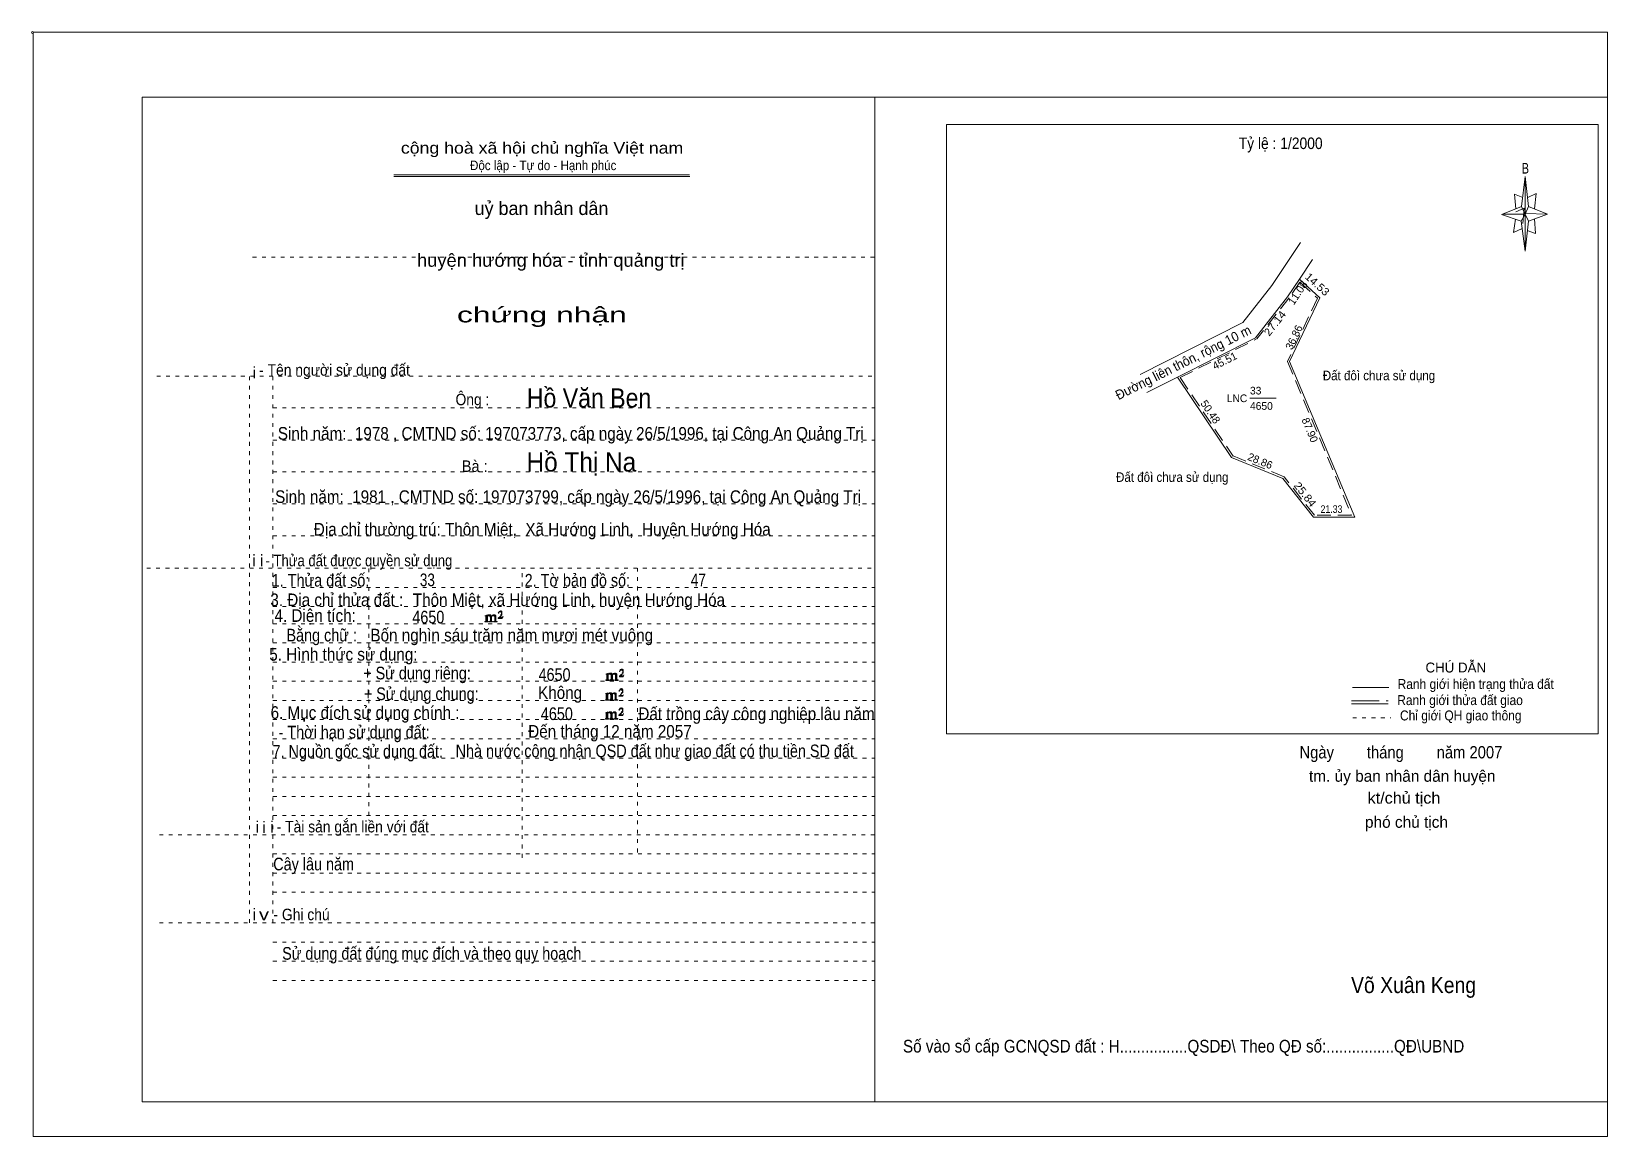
# Model space of a CAD drawing. Header units: centimetres. Extents: x -1.6 to 39.5, y -3.3 to 25.5.
import ezdxf
from ezdxf.enums import TextEntityAlignment as Align

# ---------------------------------------------------------------- set-up
doc = ezdxf.new("R2010")
doc.units = ezdxf.units.CM
doc.header["$LTSCALE"] = 0.12
for name, pattern in [('DOTTED', [1.5, 0.3, -1.2]), ('LONG_DASHED', [7.5, 6, -1.5]), ('MEDIUM_DASHED', [4.5, 3, -1.5])]:
    doc.linetypes.add(name, pattern=pattern)
for name, color, linetype, lineweight in [('1', 7, 'DOTTED', 13), ('10', 7, 'Continuous', 13), ('13', 7, 'Continuous', 13), ('4', 7, 'Continuous', 13), ('5', 7, 'Continuous', 13), ('50', 7, 'Continuous', 13)]:
    doc.layers.add(name, color=color, linetype=linetype, lineweight=lineweight)
doc.layers.add('30', color=7, linetype='Continuous')

msp = doc.modelspace()

# ---------------------------------------------------------------- hatches: boundary and pattern name
at = {"layer": '50'}
for points in [[(10.27, 10.13), (10.27, 10.12), (10.27, 10.11), (10.25, 10.11), (10.24, 10.11), (10.24, 10.1), (10.33, 10.1), (10.33, 10.11), (10.32, 10.11), (10.31, 10.11), (10.31, 10.12), (10.31, 10.13), (10.31, 10.24), (10.31, 10.25), (10.32, 10.26), (10.34, 10.26), (10.35, 10.26), (10.36, 10.26), (10.37, 10.25), (10.39, 10.22), (10.39, 10.13), (10.37, 10.12), (10.37, 10.11), (10.36, 10.11), (10.35, 10.11), (10.35, 10.1), (10.44, 10.1), (10.44, 10.11), (10.43, 10.11), (10.42, 10.11), (10.42, 10.12), (10.42, 10.13), (10.42, 10.24), (10.44, 10.26), (10.45, 10.26), (10.46, 10.26), (10.49, 10.26), (10.49, 10.25), (10.5, 10.24), (10.5, 10.22), (10.5, 10.13), (10.5, 10.12), (10.49, 10.11), (10.49, 10.11), (10.47, 10.11), (10.47, 10.1), (10.56, 10.1), (10.56, 10.11), (10.55, 10.11), (10.54, 10.11), (10.53, 10.12), (10.53, 10.13), (10.53, 10.2), (10.53, 10.25), (10.53, 10.26), (10.52, 10.27), (10.5, 10.28), (10.47, 10.28), (10.46, 10.28), (10.44, 10.27), (10.41, 10.25), (10.41, 10.26), (10.4, 10.28), (10.39, 10.28), (10.37, 10.28), (10.35, 10.28), (10.34, 10.28), (10.32, 10.26), (10.31, 10.26), (10.31, 10.25), (10.31, 10.25), (10.31, 10.26), (10.31, 10.28), (10.24, 10.26), (10.24, 10.26), (10.25, 10.26), (10.27, 10.25), (10.27, 10.24), (10.27, 10.23)], [(10.69, 10.19), (10.72, 10.24), (10.72, 10.24), (10.71, 10.22), (10.69, 10.22), (10.68, 10.22), (10.63, 10.22), (10.66, 10.26), (10.67, 10.27), (10.69, 10.28), (10.69, 10.3), (10.69, 10.32), (10.69, 10.34), (10.69, 10.35), (10.69, 10.37), (10.68, 10.38), (10.67, 10.38), (10.66, 10.39), (10.65, 10.39), (10.63, 10.38), (10.63, 10.38), (10.62, 10.37), (10.61, 10.35), (10.59, 10.33), (10.61, 10.33), (10.61, 10.35), (10.62, 10.35), (10.63, 10.36), (10.65, 10.36), (10.66, 10.36), (10.67, 10.35), (10.68, 10.35), (10.68, 10.32), (10.68, 10.3), (10.66, 10.28), (10.66, 10.26), (10.65, 10.25), (10.59, 10.2), (10.59, 10.19)], [(13.42, 8.61), (13.42, 8.6), (13.42, 8.59), (13.41, 8.59), (13.4, 8.59), (13.4, 8.57), (13.48, 8.57), (13.48, 8.59), (13.47, 8.59), (13.46, 8.59), (13.46, 8.6), (13.46, 8.61), (13.46, 8.72), (13.46, 8.73), (13.47, 8.74), (13.5, 8.74), (13.51, 8.74), (13.52, 8.74), (13.53, 8.73), (13.54, 8.69), (13.54, 8.61), (13.53, 8.6), (13.53, 8.59), (13.52, 8.59), (13.51, 8.59), (13.51, 8.57), (13.6, 8.57), (13.6, 8.59), (13.58, 8.59), (13.57, 8.59), (13.57, 8.6), (13.57, 8.61), (13.57, 8.72), (13.6, 8.74), (13.61, 8.74), (13.62, 8.74), (13.64, 8.74), (13.64, 8.73), (13.65, 8.72), (13.65, 8.69), (13.65, 8.61), (13.65, 8.6), (13.64, 8.59), (13.64, 8.59), (13.63, 8.59), (13.63, 8.57), (13.72, 8.57), (13.72, 8.59), (13.7, 8.59), (13.69, 8.59), (13.68, 8.6), (13.68, 8.61), (13.68, 8.68), (13.68, 8.73), (13.68, 8.74), (13.67, 8.75), (13.65, 8.76), (13.63, 8.76), (13.62, 8.76), (13.6, 8.75), (13.56, 8.73), (13.56, 8.74), (13.55, 8.76), (13.54, 8.76), (13.53, 8.76), (13.51, 8.76), (13.5, 8.76), (13.47, 8.74), (13.46, 8.74), (13.46, 8.73), (13.46, 8.73), (13.46, 8.74), (13.46, 8.76), (13.4, 8.74), (13.4, 8.74), (13.41, 8.74), (13.42, 8.73), (13.42, 8.72), (13.42, 8.71)], [(13.85, 8.67), (13.87, 8.72), (13.87, 8.72), (13.86, 8.69), (13.85, 8.69), (13.84, 8.69), (13.78, 8.69), (13.82, 8.74), (13.83, 8.75), (13.85, 8.76), (13.85, 8.78), (13.85, 8.79), (13.85, 8.82), (13.85, 8.83), (13.85, 8.85), (13.84, 8.86), (13.83, 8.86), (13.82, 8.87), (13.8, 8.87), (13.78, 8.86), (13.78, 8.86), (13.77, 8.85), (13.76, 8.83), (13.75, 8.81), (13.76, 8.81), (13.76, 8.83), (13.77, 8.83), (13.78, 8.84), (13.8, 8.84), (13.82, 8.84), (13.83, 8.83), (13.84, 8.83), (13.84, 8.79), (13.84, 8.78), (13.82, 8.76), (13.82, 8.74), (13.8, 8.73), (13.75, 8.68), (13.75, 8.67)], [(13.41, 8.09), (13.41, 8.08), (13.41, 8.07), (13.4, 8.07), (13.39, 8.07), (13.39, 8.06), (13.48, 8.06), (13.48, 8.07), (13.47, 8.07), (13.45, 8.07), (13.45, 8.08), (13.45, 8.09), (13.45, 8.2), (13.45, 8.21), (13.47, 8.23), (13.49, 8.23), (13.5, 8.23), (13.51, 8.23), (13.52, 8.21), (13.53, 8.18), (13.53, 8.09), (13.52, 8.08), (13.52, 8.07), (13.51, 8.07), (13.5, 8.07), (13.5, 8.06), (13.59, 8.06), (13.59, 8.07), (13.58, 8.07), (13.57, 8.07), (13.57, 8.08), (13.57, 8.09), (13.57, 8.2), (13.59, 8.23), (13.6, 8.23), (13.61, 8.23), (13.63, 8.23), (13.63, 8.21), (13.64, 8.2), (13.64, 8.18), (13.64, 8.09), (13.64, 8.08), (13.63, 8.07), (13.63, 8.07), (13.62, 8.07), (13.62, 8.06), (13.71, 8.06), (13.71, 8.07), (13.7, 8.07), (13.69, 8.07), (13.67, 8.08), (13.67, 8.09), (13.67, 8.17), (13.67, 8.21), (13.67, 8.23), (13.66, 8.24), (13.64, 8.25), (13.62, 8.25), (13.61, 8.25), (13.59, 8.24), (13.55, 8.21), (13.55, 8.23), (13.54, 8.25), (13.53, 8.25), (13.52, 8.25), (13.5, 8.25), (13.49, 8.25), (13.47, 8.23), (13.45, 8.23), (13.45, 8.21), (13.45, 8.21), (13.45, 8.23), (13.45, 8.25), (13.39, 8.23), (13.39, 8.23), (13.4, 8.23), (13.41, 8.21), (13.41, 8.2), (13.41, 8.19)], [(13.84, 8.16), (13.86, 8.2), (13.86, 8.2), (13.85, 8.18), (13.84, 8.18), (13.83, 8.18), (13.77, 8.18), (13.81, 8.23), (13.82, 8.24), (13.84, 8.25), (13.84, 8.27), (13.84, 8.28), (13.84, 8.3), (13.84, 8.31), (13.84, 8.34), (13.83, 8.35), (13.82, 8.35), (13.81, 8.36), (13.8, 8.36), (13.77, 8.35), (13.77, 8.35), (13.76, 8.34), (13.75, 8.31), (13.74, 8.29), (13.75, 8.29), (13.75, 8.31), (13.76, 8.31), (13.77, 8.33), (13.8, 8.33), (13.81, 8.33), (13.82, 8.31), (13.83, 8.31), (13.83, 8.28), (13.83, 8.27), (13.81, 8.25), (13.81, 8.23), (13.8, 8.21), (13.74, 8.17), (13.74, 8.16)], [(13.84, 7.66), (13.86, 7.71), (13.86, 7.71), (13.85, 7.68), (13.84, 7.68), (13.83, 7.68), (13.77, 7.68), (13.81, 7.73), (13.82, 7.74), (13.84, 7.75), (13.84, 7.77), (13.84, 7.78), (13.84, 7.81), (13.84, 7.82), (13.84, 7.84), (13.83, 7.85), (13.82, 7.85), (13.81, 7.86), (13.79, 7.86), (13.77, 7.85), (13.77, 7.85), (13.76, 7.84), (13.75, 7.82), (13.74, 7.8), (13.75, 7.8), (13.75, 7.82), (13.76, 7.82), (13.77, 7.83), (13.79, 7.83), (13.81, 7.83), (13.82, 7.82), (13.83, 7.82), (13.83, 7.78), (13.83, 7.77), (13.81, 7.75), (13.81, 7.73), (13.79, 7.72), (13.74, 7.67), (13.74, 7.66)], [(13.41, 7.6), (13.41, 7.59), (13.41, 7.58), (13.4, 7.58), (13.39, 7.58), (13.39, 7.56), (13.47, 7.56), (13.47, 7.58), (13.46, 7.58), (13.45, 7.58), (13.45, 7.59), (13.45, 7.6), (13.45, 7.71), (13.45, 7.72), (13.46, 7.73), (13.49, 7.73), (13.5, 7.73), (13.51, 7.73), (13.52, 7.72), (13.53, 7.68), (13.53, 7.6), (13.52, 7.59), (13.52, 7.58), (13.51, 7.58), (13.5, 7.58), (13.5, 7.56), (13.59, 7.56), (13.59, 7.58), (13.57, 7.58), (13.56, 7.58), (13.56, 7.59), (13.56, 7.6), (13.56, 7.71), (13.59, 7.73), (13.6, 7.73), (13.61, 7.73), (13.63, 7.73), (13.63, 7.72), (13.64, 7.71), (13.64, 7.68), (13.64, 7.6), (13.64, 7.59), (13.63, 7.58), (13.63, 7.58), (13.62, 7.58), (13.62, 7.56), (13.71, 7.56), (13.71, 7.58), (13.69, 7.58), (13.68, 7.58), (13.67, 7.59), (13.67, 7.6), (13.67, 7.67), (13.67, 7.72), (13.67, 7.73), (13.66, 7.74), (13.64, 7.75), (13.62, 7.75), (13.61, 7.75), (13.59, 7.74), (13.55, 7.72), (13.55, 7.73), (13.54, 7.75), (13.53, 7.75), (13.52, 7.75), (13.5, 7.75), (13.49, 7.75), (13.46, 7.73), (13.45, 7.73), (13.45, 7.72), (13.45, 7.72), (13.45, 7.73), (13.45, 7.75), (13.39, 7.73), (13.39, 7.73), (13.4, 7.73), (13.41, 7.72), (13.41, 7.71), (13.41, 7.7)]]:
    msp.add_hatch(color=256, dxfattribs=at).paths.add_polyline_path(points)

# ---------------------------------------------------------------- linework, layer by layer
at = {"layer": '1', "linetype": 'Continuous'}
for p, q in [((1.31, -2.42), (1.31, 23.78)), ((1.31, 23.78), (39.51, 23.78)), ((20.41, -2.42), (20.41, 23.78)), ((39.51, -2.42), (39.51, 23.78)), ((7.87, 21.76), (15.58, 21.76)), ((7.87, 21.71), (15.59, 21.71)), ((37.26, 20.55), (36.75, 20.72)), ((1.31, -2.42), (39.51, -2.42))]:
    msp.add_line(p, q, dxfattribs=at)
at = {"layer": '1'}
for p, q in [((4.19, 19.61), (20.41, 19.61)), ((1.69, 16.51), (20.41, 16.51)), ((4.11, 2.25), (4.11, 16.51)), ((4.72, 2.25), (4.72, 16.51)), ((4.72, 15.68), (20.41, 15.68)), ((4.72, 14.84), (20.41, 14.84)), ((4.72, 14.01), (20.41, 14.01)), ((4.72, 13.18), (20.41, 13.18)), ((4.72, 12.34), (20.41, 12.34)), ((1.43, 11.5), (20.41, 11.5)), ((7.22, 5.05), (7.22, 11.5)), ((11.22, 3.95), (11.22, 11.5)), ((14.22, 4.09), (14.22, 11.5)), ((4.72, 11), (20.41, 11)), ((4.72, 10.5), (20.41, 10.5)), ((4.72, 10.05), (20.41, 10.05)), ((4.72, 9.55), (20.41, 9.55)), ((4.72, 9.05), (20.41, 9.05)), ((4.72, 8.55), (20.41, 8.55)), ((4.72, 8.05), (20.41, 8.05)), ((4.72, 7.55), (20.41, 7.55)), ((4.72, 7.05), (20.41, 7.05)), ((4.72, 6.55), (20.41, 6.55)), ((4.72, 6.05), (20.41, 6.05)), ((4.72, 5.55), (20.41, 5.55)), ((4.72, 5.05), (20.41, 5.05)), ((1.76, 4.55), (20.41, 4.55)), ((4.72, 4.05), (20.41, 4.05)), ((4.72, 3.55), (20.41, 3.55)), ((4.72, 3.05), (20.41, 3.05)), ((1.76, 2.25), (20.41, 2.25)), ((4.72, 1.75), (20.41, 1.75)), ((4.72, 1.25), (20.41, 1.25)), ((4.72, 0.75), (20.41, 0.75))]:
    msp.add_line(p, q, dxfattribs=at)
at = {"layer": '1', "linetype": 'Continuous'}
msp.add_lwpolyline([(-1.53, -3.32), (39.51, -3.32), (39.51, 25.48), (-1.53, 25.48)], close=True, dxfattribs=at)
msp.add_lwpolyline([(37.27, 20.35), (37.06, 20.25), (37.11, 20.6)], dxfattribs=at)
at = {"layer": '10'}
for p, q in [((31.48, 19.04), (31.82, 19.55)), ((27.33, 16.55), (30, 17.91)), ((28.3, 16.48), (30.33, 17.51)), ((28.3, 16.48), (27.5, 16.08)), ((28.3, 16.48), (29.71, 14.39))]:
    msp.add_line(p, q, dxfattribs=at)
at = {"layer": '10', "linetype": 'MEDIUM_DASHED'}
for q in [(30.35, 17.47), (29.75, 14.42)]:
    msp.add_line((28.37, 16.47), q, dxfattribs=at)
at = {"layer": '10'}
for points in [[(30, 17.91), (30.76, 18.87), (31.51, 19.99)], [(31.48, 19.04), (32.01, 18.55), (31.22, 16.89), (32.92, 12.83), (31.85, 12.83), (31.05, 13.84), (29.71, 14.39)], [(31.48, 19.04), (31.17, 18.58), (30.33, 17.51)]]:
    msp.add_lwpolyline(points, dxfattribs=at)
at = {"layer": '10', "linetype": 'MEDIUM_DASHED'}
for points in [[(31.49, 18.96), (31.95, 18.54), (31.17, 16.89), (32.84, 12.88), (31.87, 12.88), (31.08, 13.88), (29.73, 14.44)], [(31.49, 18.96), (31.21, 18.55), (30.37, 17.48)]]:
    msp.add_lwpolyline(points, dxfattribs=at)
at = {"layer": '13'}
msp.add_line((30.19, 15.93), (30.87, 15.93), dxfattribs=at)
at = {"layer": '4'}
for p, q in [((32.86, 8.39), (33.81, 8.39)), ((32.84, 7.96), (33.79, 7.96))]:
    msp.add_line(p, q, dxfattribs=at)
at = {"layer": '4', "linetype": 'LONG_DASHED'}
msp.add_line((32.84, 8.04), (33.79, 8.04), dxfattribs=at)
at = {"layer": '4', "linetype": 'DOTTED'}
msp.add_line((32.87, 7.6), (33.86, 7.6), dxfattribs=at)
at = {"layer": '4'}
msp.add_lwpolyline([(22.28, 23.07), (39.27, 23.07), (39.27, 7.18), (22.28, 7.18)], close=True, dxfattribs=at)
msp.add_circle((-1.55, 25.47), 0.025, dxfattribs=at)
at = {"layer": '5'}
for p, q in [((37.27, 20.93), (37.36, 21.71)), ((37.45, 20.55), (37.36, 19.77)), ((37.45, 20.93), (37.95, 20.73)), ((37.61, 20.61), (37.63, 20.23)), ((37.63, 20.23), (37.42, 20.31))]:
    msp.add_line(p, q, dxfattribs=at)
for points in [[(37.36, 21.71), (37.45, 20.93), (37.36, 20.73)], [(37.36, 20.73), (36.77, 20.73), (37.27, 20.93), (37.45, 20.55), (37.95, 20.73), (37.36, 20.75)], [(37.36, 20.73), (37.36, 19.77), (37.26, 20.55)]]:
    msp.add_lwpolyline(points, close=True, dxfattribs=at)
for points in [[(37.3, 21.17), (37.09, 21.25), (37.12, 20.87)], [(37.43, 21.17), (37.65, 21.27), (37.61, 20.87)], [(37.36, 20.73), (37.27, 20.93), (36.77, 20.73)], [(37.12, 20.79), (37.34, 20.89), (37.3, 20.49)], [(37.36, 20.73), (37.45, 20.55), (37.95, 20.73)]]:
    msp.add_lwpolyline(points, dxfattribs=at)
at = {"layer": '50'}
for points in [[(10.27, 10.13), (10.27, 10.12), (10.27, 10.11), (10.25, 10.11), (10.24, 10.11), (10.24, 10.1), (10.33, 10.1), (10.33, 10.11), (10.32, 10.11), (10.31, 10.11), (10.31, 10.12), (10.31, 10.13), (10.31, 10.24), (10.31, 10.25), (10.32, 10.26), (10.34, 10.26), (10.35, 10.26), (10.36, 10.26), (10.37, 10.25), (10.39, 10.22), (10.39, 10.13), (10.37, 10.12), (10.37, 10.11), (10.36, 10.11), (10.35, 10.11), (10.35, 10.1), (10.44, 10.1), (10.44, 10.11), (10.43, 10.11), (10.42, 10.11), (10.42, 10.12), (10.42, 10.13), (10.42, 10.24), (10.44, 10.26), (10.45, 10.26), (10.46, 10.26), (10.49, 10.26), (10.49, 10.25), (10.5, 10.24), (10.5, 10.22), (10.5, 10.13), (10.5, 10.12), (10.49, 10.11), (10.49, 10.11), (10.47, 10.11), (10.47, 10.1), (10.56, 10.1), (10.56, 10.11), (10.55, 10.11), (10.54, 10.11), (10.53, 10.12), (10.53, 10.13), (10.53, 10.2), (10.53, 10.25), (10.53, 10.26), (10.52, 10.27), (10.5, 10.28), (10.47, 10.28), (10.46, 10.28), (10.44, 10.27), (10.41, 10.25), (10.41, 10.26), (10.4, 10.28), (10.39, 10.28), (10.37, 10.28), (10.35, 10.28), (10.34, 10.28), (10.32, 10.26), (10.31, 10.26), (10.31, 10.25), (10.31, 10.25), (10.31, 10.26), (10.31, 10.28), (10.24, 10.26), (10.24, 10.26), (10.25, 10.26), (10.27, 10.25), (10.27, 10.24), (10.27, 10.23)], [(10.69, 10.19), (10.72, 10.24), (10.72, 10.24), (10.71, 10.22), (10.69, 10.22), (10.68, 10.22), (10.63, 10.22), (10.66, 10.26), (10.67, 10.27), (10.69, 10.28), (10.69, 10.3), (10.69, 10.32), (10.69, 10.34), (10.69, 10.35), (10.69, 10.37), (10.68, 10.38), (10.67, 10.38), (10.66, 10.39), (10.65, 10.39), (10.63, 10.38), (10.63, 10.38), (10.62, 10.37), (10.61, 10.35), (10.59, 10.33), (10.61, 10.33), (10.61, 10.35), (10.62, 10.35), (10.63, 10.36), (10.65, 10.36), (10.66, 10.36), (10.67, 10.35), (10.68, 10.35), (10.68, 10.32), (10.68, 10.3), (10.66, 10.28), (10.66, 10.26), (10.65, 10.25), (10.59, 10.2), (10.59, 10.19)], [(13.42, 8.61), (13.42, 8.6), (13.42, 8.59), (13.41, 8.59), (13.4, 8.59), (13.4, 8.57), (13.48, 8.57), (13.48, 8.59), (13.47, 8.59), (13.46, 8.59), (13.46, 8.6), (13.46, 8.61), (13.46, 8.72), (13.46, 8.73), (13.47, 8.74), (13.5, 8.74), (13.51, 8.74), (13.52, 8.74), (13.53, 8.73), (13.54, 8.69), (13.54, 8.61), (13.53, 8.6), (13.53, 8.59), (13.52, 8.59), (13.51, 8.59), (13.51, 8.57), (13.6, 8.57), (13.6, 8.59), (13.58, 8.59), (13.57, 8.59), (13.57, 8.6), (13.57, 8.61), (13.57, 8.72), (13.6, 8.74), (13.61, 8.74), (13.62, 8.74), (13.64, 8.74), (13.64, 8.73), (13.65, 8.72), (13.65, 8.69), (13.65, 8.61), (13.65, 8.6), (13.64, 8.59), (13.64, 8.59), (13.63, 8.59), (13.63, 8.57), (13.72, 8.57), (13.72, 8.59), (13.7, 8.59), (13.69, 8.59), (13.68, 8.6), (13.68, 8.61), (13.68, 8.68), (13.68, 8.73), (13.68, 8.74), (13.67, 8.75), (13.65, 8.76), (13.63, 8.76), (13.62, 8.76), (13.6, 8.75), (13.56, 8.73), (13.56, 8.74), (13.55, 8.76), (13.54, 8.76), (13.53, 8.76), (13.51, 8.76), (13.5, 8.76), (13.47, 8.74), (13.46, 8.74), (13.46, 8.73), (13.46, 8.73), (13.46, 8.74), (13.46, 8.76), (13.4, 8.74), (13.4, 8.74), (13.41, 8.74), (13.42, 8.73), (13.42, 8.72), (13.42, 8.71)], [(13.85, 8.67), (13.87, 8.72), (13.87, 8.72), (13.86, 8.69), (13.85, 8.69), (13.84, 8.69), (13.78, 8.69), (13.82, 8.74), (13.83, 8.75), (13.85, 8.76), (13.85, 8.78), (13.85, 8.79), (13.85, 8.82), (13.85, 8.83), (13.85, 8.85), (13.84, 8.86), (13.83, 8.86), (13.82, 8.87), (13.8, 8.87), (13.78, 8.86), (13.78, 8.86), (13.77, 8.85), (13.76, 8.83), (13.75, 8.81), (13.76, 8.81), (13.76, 8.83), (13.77, 8.83), (13.78, 8.84), (13.8, 8.84), (13.82, 8.84), (13.83, 8.83), (13.84, 8.83), (13.84, 8.79), (13.84, 8.78), (13.82, 8.76), (13.82, 8.74), (13.8, 8.73), (13.75, 8.68), (13.75, 8.67)], [(13.41, 8.09), (13.41, 8.08), (13.41, 8.07), (13.4, 8.07), (13.39, 8.07), (13.39, 8.06), (13.48, 8.06), (13.48, 8.07), (13.47, 8.07), (13.45, 8.07), (13.45, 8.08), (13.45, 8.09), (13.45, 8.2), (13.45, 8.21), (13.47, 8.23), (13.49, 8.23), (13.5, 8.23), (13.51, 8.23), (13.52, 8.21), (13.53, 8.18), (13.53, 8.09), (13.52, 8.08), (13.52, 8.07), (13.51, 8.07), (13.5, 8.07), (13.5, 8.06), (13.59, 8.06), (13.59, 8.07), (13.58, 8.07), (13.57, 8.07), (13.57, 8.08), (13.57, 8.09), (13.57, 8.2), (13.59, 8.23), (13.6, 8.23), (13.61, 8.23), (13.63, 8.23), (13.63, 8.21), (13.64, 8.2), (13.64, 8.18), (13.64, 8.09), (13.64, 8.08), (13.63, 8.07), (13.63, 8.07), (13.62, 8.07), (13.62, 8.06), (13.71, 8.06), (13.71, 8.07), (13.7, 8.07), (13.69, 8.07), (13.67, 8.08), (13.67, 8.09), (13.67, 8.17), (13.67, 8.21), (13.67, 8.23), (13.66, 8.24), (13.64, 8.25), (13.62, 8.25), (13.61, 8.25), (13.59, 8.24), (13.55, 8.21), (13.55, 8.23), (13.54, 8.25), (13.53, 8.25), (13.52, 8.25), (13.5, 8.25), (13.49, 8.25), (13.47, 8.23), (13.45, 8.23), (13.45, 8.21), (13.45, 8.21), (13.45, 8.23), (13.45, 8.25), (13.39, 8.23), (13.39, 8.23), (13.4, 8.23), (13.41, 8.21), (13.41, 8.2), (13.41, 8.19)], [(13.84, 8.16), (13.86, 8.2), (13.86, 8.2), (13.85, 8.18), (13.84, 8.18), (13.83, 8.18), (13.77, 8.18), (13.81, 8.23), (13.82, 8.24), (13.84, 8.25), (13.84, 8.27), (13.84, 8.28), (13.84, 8.3), (13.84, 8.31), (13.84, 8.34), (13.83, 8.35), (13.82, 8.35), (13.81, 8.36), (13.8, 8.36), (13.77, 8.35), (13.77, 8.35), (13.76, 8.34), (13.75, 8.31), (13.74, 8.29), (13.75, 8.29), (13.75, 8.31), (13.76, 8.31), (13.77, 8.33), (13.8, 8.33), (13.81, 8.33), (13.82, 8.31), (13.83, 8.31), (13.83, 8.28), (13.83, 8.27), (13.81, 8.25), (13.81, 8.23), (13.8, 8.21), (13.74, 8.17), (13.74, 8.16)], [(13.84, 7.66), (13.86, 7.71), (13.86, 7.71), (13.85, 7.68), (13.84, 7.68), (13.83, 7.68), (13.77, 7.68), (13.81, 7.73), (13.82, 7.74), (13.84, 7.75), (13.84, 7.77), (13.84, 7.78), (13.84, 7.81), (13.84, 7.82), (13.84, 7.84), (13.83, 7.85), (13.82, 7.85), (13.81, 7.86), (13.79, 7.86), (13.77, 7.85), (13.77, 7.85), (13.76, 7.84), (13.75, 7.82), (13.74, 7.8), (13.75, 7.8), (13.75, 7.82), (13.76, 7.82), (13.77, 7.83), (13.79, 7.83), (13.81, 7.83), (13.82, 7.82), (13.83, 7.82), (13.83, 7.78), (13.83, 7.77), (13.81, 7.75), (13.81, 7.73), (13.79, 7.72), (13.74, 7.67), (13.74, 7.66)], [(13.41, 7.6), (13.41, 7.59), (13.41, 7.58), (13.4, 7.58), (13.39, 7.58), (13.39, 7.56), (13.47, 7.56), (13.47, 7.58), (13.46, 7.58), (13.45, 7.58), (13.45, 7.59), (13.45, 7.6), (13.45, 7.71), (13.45, 7.72), (13.46, 7.73), (13.49, 7.73), (13.5, 7.73), (13.51, 7.73), (13.52, 7.72), (13.53, 7.68), (13.53, 7.6), (13.52, 7.59), (13.52, 7.58), (13.51, 7.58), (13.5, 7.58), (13.5, 7.56), (13.59, 7.56), (13.59, 7.58), (13.57, 7.58), (13.56, 7.58), (13.56, 7.59), (13.56, 7.6), (13.56, 7.71), (13.59, 7.73), (13.6, 7.73), (13.61, 7.73), (13.63, 7.73), (13.63, 7.72), (13.64, 7.71), (13.64, 7.68), (13.64, 7.6), (13.64, 7.59), (13.63, 7.58), (13.63, 7.58), (13.62, 7.58), (13.62, 7.56), (13.71, 7.56), (13.71, 7.58), (13.69, 7.58), (13.68, 7.58), (13.67, 7.59), (13.67, 7.6), (13.67, 7.67), (13.67, 7.72), (13.67, 7.73), (13.66, 7.74), (13.64, 7.75), (13.62, 7.75), (13.61, 7.75), (13.59, 7.74), (13.55, 7.72), (13.55, 7.73), (13.54, 7.75), (13.53, 7.75), (13.52, 7.75), (13.5, 7.75), (13.49, 7.75), (13.46, 7.73), (13.45, 7.73), (13.45, 7.72), (13.45, 7.72), (13.45, 7.73), (13.45, 7.75), (13.39, 7.73), (13.39, 7.73), (13.4, 7.73), (13.41, 7.72), (13.41, 7.71), (13.41, 7.7)]]:
    msp.add_lwpolyline(points, close=True, dxfattribs=at)

# ---------------------------------------------------------------- texts
at = {"layer": '1'}
for s, height, width, p in [('cộng hoà xã hội chủ nghĩa Việt nam', 0.3, 1.15, (11.735, 22.31)), ('Độc lập - Tự do - Hạnh phúc', 0.25, 0.9, (11.765, 21.88)), ('chứng nhận', 0.4, 1.55, (11.73, 17.91)), ('- Tên người sử dụng đất', 0.3, 0.9, (6.325, 16.52)), ('- Thửa đất được quyền sử dụng', 0.3, 0.85, (6.96, 11.55)), ('- Tài sản gắn liền với đất ', 0.3, 0.9, (6.85, 4.61)), ('v', 0.3, 1.3, (4.485, 2.32)), ('- Ghi chú', 0.3, 0.9, (5.465, 2.32))]:
    msp.add_text(s, height=height, dxfattribs=dict(at, width=width)).set_placement(p, align=Align.CENTER)
for s, height, p in [('uỷ ban nhân dân', 0.35, (11.72, 20.71)), ('i', 0.3, (4.235, 16.45)), ('i', 0.3, (4.225, 11.55)), ('i', 0.3, (4.425, 11.55)), ('i', 0.3, (4.315, 4.6)), ('i', 0.3, (4.485, 4.59)), ('i', 0.3, (4.695, 4.6)), ('i', 0.3, (4.235, 2.32))]:
    msp.add_text(s, height=height, dxfattribs=at).set_placement(p, align=Align.CENTER)
at = {"layer": '10'}
for s, height, width, p in [('Tỷ lệ : 1/2000', 0.3, 0.9, (30.99, 22.43)), ('Đất đôì chưa sử dụng ', 0.25, 0.9, (33.595, 16.4)), ('Hồ Văn Ben', 0.5, 0.9, (12.96, 15.69)), ('Hồ Thị Na', 0.5, 0.95, (12.76, 14.02)), ('Đất đôì chưa sử dụng ', 0.25, 0.9, (28.205, 13.75)), ('Võ Xuân Keng', 0.42, 0.9, (34.455, 0.42))]:
    msp.add_text(s, height=height, dxfattribs=dict(at, width=width)).set_placement(p, align=Align.CENTER)
at = {"layer": '10', "width": 0.95}
msp.add_text('Đường liên thôn, rộng 10 m ', height=0.25, rotation=26.565, dxfattribs=at).set_placement((28.544, 16.772), align=Align.CENTER)
at = {"layer": '10'}
msp.add_text('LNC', height=0.2, dxfattribs=at).set_placement((30.12, 15.83), align=Align.RIGHT)
for s, p in [('33', (30.19, 16.03)), ('4650', (30.19, 15.63))]:
    msp.add_text(s, height=0.2, dxfattribs=at).set_placement(p)
at = {"layer": '30'}
for s, height, rotation, p in [('11.08', 0.2, 56.152, (31.517, 18.624)), ('36.86', 0.2, 64.408, (31.427, 17.477)), ('45.51', 0.2, 26.813, (29.575, 16.819)), ('50.48', 0.2, 304.14, (29.076, 15.521)), ('87.90', 0.2, 292.749, (31.659, 15.064)), ('28.86', 0.1999, 337.62, (30.417, 14.204))]:
    msp.add_text(s, height=height, rotation=rotation, dxfattribs=at).set_placement(p, align=Align.CENTER)
at = {"layer": '30', "width": 1.1}
for s, rotation, p in [('14.53', 317.901, (31.878, 18.829)), ('27.14', 51.868, (30.92, 17.823)), ('25.84', 308.4, (31.548, 13.362))]:
    msp.add_text(s, height=0.2, rotation=rotation, dxfattribs=at).set_placement(p, align=Align.CENTER)
at = {"layer": '30', "width": 0.85}
msp.add_text('21.33', height=0.2, dxfattribs=at).set_placement((32.315, 12.94), align=Align.CENTER)
at = {"layer": '4'}
msp.add_text('CHÚ DẪN', height=0.2591, dxfattribs=at).set_placement((35.555, 8.78), align=Align.CENTER)
at = {"layer": '4', "width": 0.9}
for s, p in [('Ranh giới hiện trạng thửa đất', (36.075, 8.35)), ('Ranh giới thửa đất giao ', (35.71, 7.93)), ('Chỉ giới QH giao thông', (35.685, 7.53))]:
    msp.add_text(s, height=0.2591, dxfattribs=at).set_placement(p, align=Align.CENTER)
at = {"layer": '5', "width": 0.75}
msp.add_text('B', height=0.276, dxfattribs=at).set_placement((37.37, 21.79), align=Align.CENTER)
at = {"layer": '50'}
for s, height, width, p in [('  huyện hướng hóa - tỉnh quảng trị', 0.34, 1.05, (11.83, 19.36)), ('Ông :', 0.3, 0.9, (9.92, 15.75)), ('Sinh năm:  1978 , CMTND số: 197073773, cấp ngày 26/5/1996, tại Công An Quảng Trị', 0.33, 0.9, (12.485, 14.85)), ('Bà :', 0.3, 0.95, (9.98, 14.01)), ('Sinh năm:  1981 , CMTND số: 197073799, cấp ngày 26/5/1996, tại Công An Quảng Trị', 0.33, 0.9, (12.415, 13.2)), ('Địa chỉ thường trú: Thôn Miệt,  Xã Hướng Linh,  Huyện Hướng Hóa', 0.33, 0.9, (11.74, 12.35)), ('1. Thửa đất số:  ', 0.33, 0.85, (6.065, 11.02)), ('33', 0.33, 0.8, (8.745, 11.03)), ('2. Tờ bản đồ số:  ', 0.33, 0.85, (12.76, 11.02)), ('47', 0.33, 0.8, (15.81, 11.03)), ('3. Địa chỉ thửa đất : ', 0.33, 0.9, (6.44, 10.51)), ('Thôn Miệt, xã Hướng Linh, huyện Hướng Hóa', 0.33, 0.9, (12.435, 10.51)), ('4. Diện tích: ', 0.33, 0.9, (5.875, 10.1)), ('4650', 0.33, 0.85, (8.77, 10.06)), ('Bằng chữ :', 0.33, 0.85, (5.99, 9.59)), ('Bốn nghìn sáu trăm năm mươi mét vuông', 0.33, 0.9, (10.945, 9.59)), ('5. Hình thức sử dụng:', 0.33, 0.9, (6.555, 9.09)), ('+ Sử dụng riêng:', 0.33, 0.85, (8.475, 8.6)), ('4650', 0.33, 0.85, (12.06, 8.56)), ('+ Sử dụng chung:', 0.33, 0.85, (8.585, 8.06)), ('Không', 0.33, 0.9, (12.205, 8.09)), ('6. Mục đích sử dụng chính :', 0.33, 0.9, (7.12, 7.57)), ('4650', 0.33, 0.85, (12.12, 7.54)), ('Đất trồng cây công nghiệp lâu năm', 0.33, 0.9, (17.325, 7.54)), ('- Thời hạn sử dụng đất:', 0.33, 0.85, (6.835, 7.06)), ('Đến tháng 12 năm 2057', 0.33, 0.9, (13.505, 7.08)), ('7. Nguồn gốc sử dụng đất:', 0.33, 0.85, (6.93, 6.56)), ('Nhà nước công nhận QSD đất như giao đất có thu tiền SD đất ', 0.33, 0.85, (14.725, 6.57)), ('Ngày        tháng        năm 2007', 0.32, 0.9, (34.125, 6.54)), ('kt/chủ tịch', 0.3, 1.05, (34.205, 5.36)), ('Cây lâu năm', 0.33, 0.85, (5.78, 3.62)), ('Sử dụng đất đúng mục đích và theo quy hoạch', 0.33, 0.85, (8.86, 1.29)), ('Số vào sổ cấp GCNQSD đất : H................QSDĐ\\ Theo QĐ số:................QĐ\\UBND', 0.33, 0.9, (28.46, -1.13))]:
    msp.add_text(s, height=height, dxfattribs=dict(at, width=width)).set_placement(p, align=Align.CENTER)
for s, p in [('tm. ủy ban nhân dân huyện ', (34.215, 5.93)), ('phó chủ tịch', (34.27, 4.73))]:
    msp.add_text(s, height=0.3, dxfattribs=at).set_placement(p, align=Align.CENTER)

doc.saveas('drawing.dxf')
